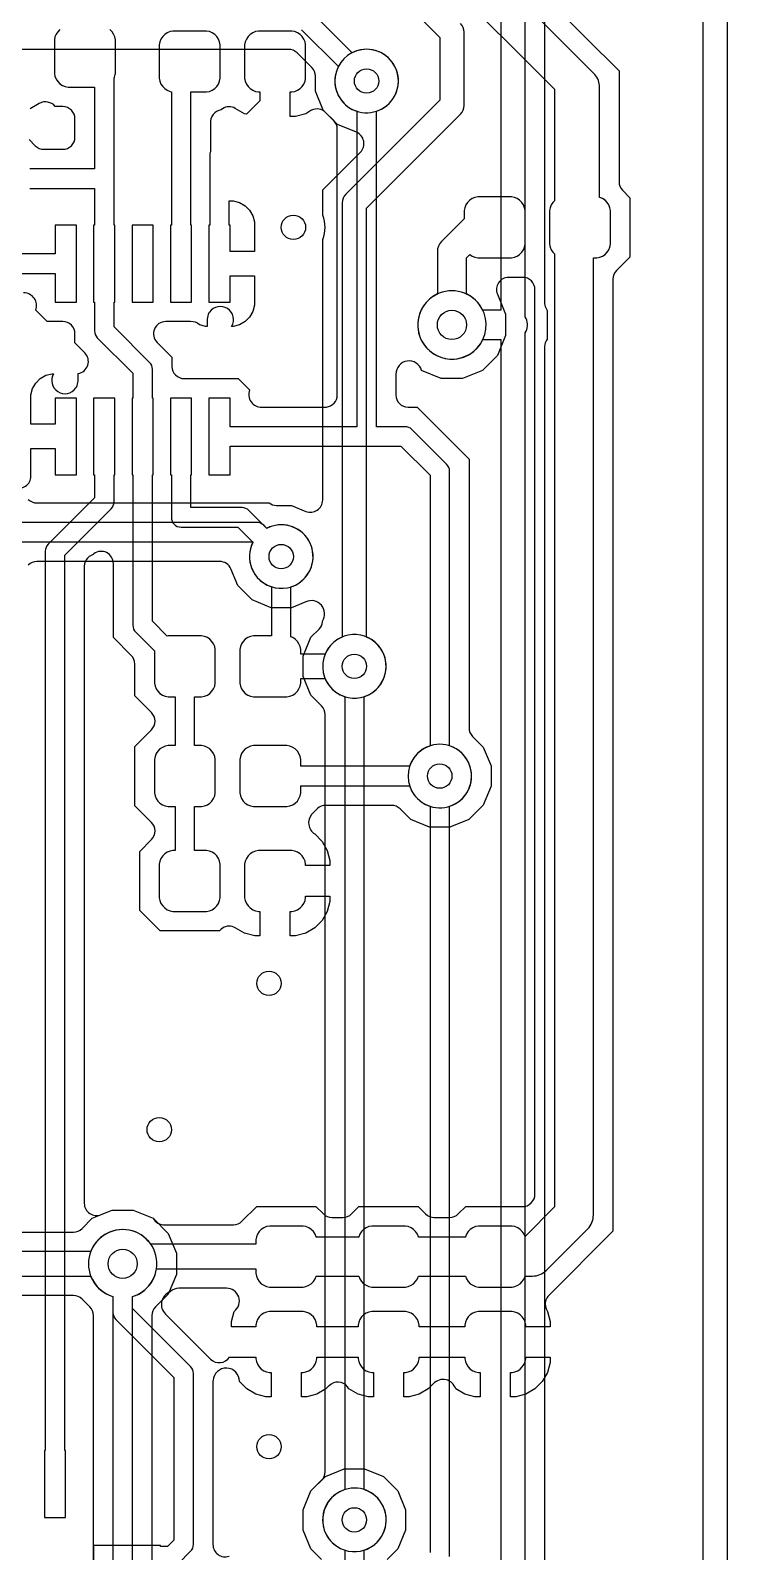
# Model space of a CAD drawing. Header units: millimetres. Extents: x -12.6 to 79.4, y -27 to 65.1.
# Drawn here: x 72.14 to 79.4, y 16.31 to 32.15 of the extents above; entities that cross this region are included whole.
import ezdxf

# ---------------------------------------------------------------- set-up
doc = ezdxf.new("R2010")
doc.units = ezdxf.units.MM

msp = doc.modelspace()

# ---------------------------------------------------------------- linework, layer by layer
at = {"layer": '16_copper'}
for points in [[(79.146, 3.439), (79.146, 34.696, 0.742194)], [(73.681, 16.184), (73.808, 16.311, 0.198912), (73.838, 16.383), (73.838, 18.161, 0.198912), (73.808, 18.233), (73.203, 18.838), (73.203, 18.963, 0.291846), (73.453, 19.253), (74.488, 19.253), (74.488, 19.205), (74.494, 19.174), (74.506, 19.146), (74.523, 19.12), (74.545, 19.097), (74.571, 19.08), (74.6, 19.068), (74.631, 19.062), (74.98, 19.062), (75.01, 19.068), (75.039, 19.08), (75.065, 19.097), (75.087, 19.12), (75.105, 19.146), (75.117, 19.174), (75.117, 19.176), (75.559, 19.176), (75.559, 19.174), (75.571, 19.146), (75.588, 19.12), (75.61, 19.097), (75.636, 19.08), (75.665, 19.068), (75.696, 19.062), (76.045, 19.062), (76.075, 19.068), (76.104, 19.08), (76.13, 19.097), (76.152, 19.12), (76.17, 19.146), (76.182, 19.174), (76.182, 19.176), (76.67, 19.176), (76.67, 19.174), (76.682, 19.146), (76.699, 19.12), (76.721, 19.097), (76.747, 19.08), (76.776, 19.068), (76.807, 19.062), (77.156, 19.062), (77.186, 19.068), (77.215, 19.08), (77.241, 19.097), (77.263, 19.12), (77.281, 19.146), (77.293, 19.174, -0.000336), (77.293, 19.176), (77.368, 19.176, 0.198912), (77.511, 19.236), (77.944, 19.668, 0.198912), (78.003, 19.812), (78.003, 29.782), (78.038, 29.782), (78.069, 29.788), (78.098, 29.8), (78.124, 29.817), (78.146, 29.839), (78.163, 29.865), (78.175, 29.894), (78.181, 29.925), (78.181, 30.273), (78.175, 30.304), (78.163, 30.333), (78.146, 30.359), (78.124, 30.381), (78.098, 30.398), (78.069, 30.41), (78.067, 30.411), (78.067, 31.559, 0.177257), (78.019, 31.691), (78.013, 31.696), (78.007, 31.703), (76.674, 33.037)], [(76.974, 33.024), (77.931, 32.067), (77.931, 32.067), (78.27, 31.728), (78.27, 30.575, 0.198912), (78.307, 30.485), (78.384, 30.408), (78.384, 29.79), (78.244, 29.65, 0.198912), (78.207, 29.56), (78.207, 19.644), (77.538, 18.975, 0.111434), (77.508, 18.927), (77.505, 18.917, 0.202975), (77.525, 18.809), (77.553, 18.704), (77.553, 18.649), (77.299, 18.649), (77.299, 18.665), (77.293, 18.696), (77.281, 18.724), (77.263, 18.75), (77.241, 18.773), (77.215, 18.79), (77.186, 18.802), (77.156, 18.808), (76.807, 18.808), (76.776, 18.802), (76.747, 18.79), (76.721, 18.773), (76.699, 18.75), (76.682, 18.724), (76.67, 18.696), (76.664, 18.665), (76.664, 18.649), (76.188, 18.649), (76.188, 18.665), (76.182, 18.696), (76.17, 18.724), (76.152, 18.75), (76.13, 18.773), (76.104, 18.79), (76.075, 18.802), (76.045, 18.808), (75.696, 18.808), (75.665, 18.802), (75.636, 18.79), (75.61, 18.773), (75.588, 18.75), (75.571, 18.724), (75.559, 18.696), (75.553, 18.665), (75.553, 18.649), (75.123, 18.649), (75.123, 18.665), (75.117, 18.696), (75.105, 18.724), (75.087, 18.75), (75.065, 18.773), (75.039, 18.79), (75.01, 18.802), (74.98, 18.808), (74.631, 18.808), (74.6, 18.802), (74.571, 18.79), (74.545, 18.773), (74.523, 18.75), (74.506, 18.724), (74.494, 18.696), (74.488, 18.665), (74.488, 18.649), (74.234, 18.649), (74.234, 18.704), (74.262, 18.809, 0.730219), (74.181, 19.049), (73.685, 19.049, 0.169344), (73.604, 19.019), (73.595, 19.011, 0.567594), (73.548, 18.781), (74.017, 18.311, 0.476783), (74.213, 18.332), (74.488, 18.332), (74.488, 18.316), (74.494, 18.285), (74.506, 18.257), (74.523, 18.231), (74.545, 18.208), (74.571, 18.191), (74.6, 18.179), (74.631, 18.173), (74.647, 18.173), (74.647, 17.919), (74.592, 17.919), (74.487, 17.947), (74.393, 18.001), (74.316, 18.078, 0.978306), (74.042, 18.089), (74.041, 18.081), (74.041, 16.379, 0.514611), (74.209, 16.259)], [(76.446, 32.69), (77.597, 31.539), (77.597, 30.374), (77.582, 30.359), (77.564, 30.333), (77.552, 30.304), (77.546, 30.273), (77.546, 29.925), (77.552, 29.894), (77.564, 29.865), (77.582, 29.839), (77.597, 29.824), (77.597, 19.896), (77.291, 19.59), (77.281, 19.613), (77.263, 19.639), (77.241, 19.662), (77.215, 19.679), (77.186, 19.691), (77.156, 19.697), (76.807, 19.697), (76.776, 19.691), (76.747, 19.679), (76.721, 19.662), (76.699, 19.639), (76.682, 19.613), (76.67, 19.585), (76.67, 19.583), (76.182, 19.583), (76.182, 19.585), (76.17, 19.613), (76.152, 19.639), (76.13, 19.662), (76.104, 19.679), (76.075, 19.691), (76.045, 19.697), (75.696, 19.697), (75.665, 19.691), (75.636, 19.679), (75.61, 19.662), (75.588, 19.639), (75.571, 19.613), (75.559, 19.585), (75.559, 19.583), (75.117, 19.583), (75.117, 19.585), (75.105, 19.613), (75.087, 19.639), (75.065, 19.662), (75.039, 19.679), (75.01, 19.691), (74.98, 19.697), (74.631, 19.697), (74.6, 19.691), (74.571, 19.679), (74.545, 19.662), (74.523, 19.639), (74.506, 19.613), (74.494, 19.585), (74.488, 19.554), (74.488, 19.507), (73.394, 19.507, 0.992055), (72.805, 19.106), (72.833, 19.069, 0.141231), (73, 18.963), (73, 18.796, 0.198912), (73.029, 18.724), (73.635, 18.119), (73.635, 16.425), (73.567, 16.358), (73.496, 16.358), (73.496, 16.371), (72.796, 16.371), (72.796, 16.151)], [(72.448, 32.159), (72.425, 32.137), (72.408, 32.111), (72.396, 32.082), (72.39, 32.051), (72.39, 31.703), (72.396, 31.672), (72.408, 31.643), (72.425, 31.617), (72.448, 31.595), (72.474, 31.578), (72.502, 31.566), (72.533, 31.559), (72.808, 31.559), (72.808, 30.709), (72.134, 30.709, 0.267816)], [(72.134, 30.505), (72.808, 30.505), (72.808, 30.121), (72.799, 30.121), (72.799, 29.321), (72.808, 29.321), (72.808, 29.021, 0.198912), (72.837, 28.949), (73.208, 28.579), (73.208, 28.321), (73.199, 28.321), (73.199, 27.521), (73.208, 27.521), (73.208, 25.954, 0.198912), (73.237, 25.882), (73.431, 25.688), (73.431, 25.353), (73.438, 25.322), (73.449, 25.293), (73.467, 25.267), (73.489, 25.245), (73.515, 25.228), (73.544, 25.216), (73.575, 25.21), (73.647, 25.21), (73.647, 24.702), (73.575, 24.702), (73.544, 24.695), (73.515, 24.683), (73.489, 24.666), (73.467, 24.644), (73.449, 24.618), (73.438, 24.589), (73.431, 24.558), (73.431, 24.21), (73.438, 24.179), (73.449, 24.15), (73.467, 24.124), (73.489, 24.102), (73.515, 24.085), (73.544, 24.073), (73.575, 24.067), (73.647, 24.067), (73.647, 23.609), (73.625, 23.609), (73.595, 23.603), (73.566, 23.591), (73.54, 23.574), (73.518, 23.552), (73.5, 23.526), (73.488, 23.497), (73.482, 23.466), (73.482, 23.117), (73.488, 23.087), (73.5, 23.058), (73.518, 23.032), (73.54, 23.01), (73.566, 22.992), (73.595, 22.98), (73.625, 22.974), (73.974, 22.974), (74.005, 22.98), (74.034, 22.992), (74.06, 23.01), (74.082, 23.032), (74.099, 23.058), (74.111, 23.087), (74.117, 23.117), (74.117, 23.466), (74.111, 23.497), (74.099, 23.526), (74.082, 23.552), (74.06, 23.574), (74.034, 23.591), (74.005, 23.603), (73.974, 23.609), (73.85, 23.609), (73.85, 24.067), (73.923, 24.067), (73.954, 24.073), (73.983, 24.085), (74.009, 24.102), (74.031, 24.124), (74.048, 24.15), (74.06, 24.179), (74.066, 24.21), (74.066, 24.558), (74.06, 24.589), (74.048, 24.618), (74.031, 24.644), (74.009, 24.666), (73.983, 24.683), (73.954, 24.695), (73.923, 24.702), (73.85, 24.702), (73.85, 25.21), (73.923, 25.21), (73.954, 25.216), (73.983, 25.228), (74.009, 25.245), (74.031, 25.267), (74.048, 25.293), (74.06, 25.322), (74.066, 25.353), (74.066, 25.701), (74.06, 25.732), (74.048, 25.761), (74.031, 25.787), (74.009, 25.809), (73.983, 25.826), (73.954, 25.838), (73.923, 25.845), (73.575, 25.845), (73.564, 25.842), (73.411, 25.996), (73.411, 27.521), (73.419, 27.521), (73.419, 28.321), (73.411, 28.321), (73.411, 28.621, 0.198912), (73.381, 28.693), (73.011, 29.063), (73.011, 29.321), (73.019, 29.321), (73.019, 30.121), (73.011, 30.121), (73.011, 31.652, 0.113845), (73.025, 31.703), (73.025, 32.051), (73.019, 32.082), (73.007, 32.111), (72.99, 32.137), (72.967, 32.159)], [(72.127, 31.013), (72.191, 30.949, 0.198912), (72.281, 30.912), (72.477, 30.912, 0.414214), (72.604, 31.039), (72.604, 31.229, 0.414214), (72.477, 31.356), (72.399, 31.356, 0.379162), (72.233, 31.389), (72.137, 31.334)], [(71.97, 27.391, 0.534518), (72.145, 27.509), (72.145, 27.794), (72.399, 27.794), (72.399, 27.521), (72.619, 27.521), (72.619, 28.321), (72.399, 28.321), (72.399, 28.048), (72.145, 28.048), (72.145, 28.355), (72.163, 28.419), (72.196, 28.477), (72.243, 28.524), (72.301, 28.558), (72.366, 28.575), (72.382, 28.575, 0.969015), (72.613, 28.426), (72.62, 28.436, 0.129686), (72.636, 28.498), (72.636, 28.577, 0.615339), (72.707, 28.792), (72.604, 28.895), (72.604, 28.991, 0.414214), (72.477, 29.118), (72.315, 29.118), (72.196, 29.237, 0.534), (72.069, 29.416)], [(75.172, 16.225), (75.062, 16.335), (74.981, 16.531), (74.981, 16.743), (75.062, 16.939), (75.212, 17.089), (75.408, 17.17), (75.62, 17.17), (75.816, 17.089), (75.966, 16.939), (76.048, 16.743), (76.048, 16.531), (75.966, 16.335), (75.856, 16.225, 0.198912)]]:
    msp.add_lwpolyline(points, format="xyb", dxfattribs=at)
for points in [[(75.222, 28.227, 0.384428), (75.336, 28.353), (75.336, 31.121, 0.198912), (75.299, 31.211), (75.215, 31.295, 0.323694), (75.069, 31.318), (75.062, 31.315), (75.007, 31.283), (74.902, 31.255), (74.847, 31.255), (74.847, 31.509), (74.863, 31.509), (74.894, 31.515), (74.923, 31.527), (74.949, 31.544), (74.971, 31.566), (74.988, 31.592), (75, 31.621), (75.006, 31.652), (75.006, 32.001), (75, 32.031), (74.988, 32.06), (74.971, 32.086), (74.949, 32.108), (74.923, 32.126), (74.894, 32.138), (74.863, 32.144), (74.514, 32.144), (74.484, 32.138), (74.455, 32.126), (74.429, 32.108), (74.407, 32.086), (74.389, 32.06), (74.377, 32.031), (74.371, 32.001), (74.371, 31.652), (74.377, 31.621), (74.389, 31.592), (74.407, 31.566), (74.429, 31.544), (74.455, 31.527), (74.484, 31.515), (74.514, 31.509), (74.53, 31.509), (74.53, 31.417), (74.39, 31.278), (74.371, 31.283), (74.274, 31.338, 0.284778), (74.141, 31.334), (74.127, 31.323, 0.385732), (74.014, 31.179), (74.014, 30.887, 0.08581), (74.008, 30.853), (74.008, 30.121), (73.999, 30.121), (73.999, 29.321), (74.219, 29.321), (74.219, 29.594), (74.473, 29.594), (74.473, 29.288), (74.456, 29.223), (74.422, 29.165), (74.375, 29.118), (74.317, 29.085), (74.253, 29.067), (74.236, 29.067, 0.969006), (74.006, 29.216), (73.999, 29.207, 0.129686), (73.982, 29.144), (73.982, 29.067), (73.966, 29.067), (73.901, 29.085, 0.196852), (73.809, 29.118), (73.55, 29.118, 0.668179), (73.46, 28.901), (73.614, 28.747), (73.614, 28.651, 0.414214), (73.741, 28.524), (74.303, 28.524), (74.422, 28.405, 0.534), (74.549, 28.226), (75.209, 28.226)], [(76.302, 27.517), (76.302, 24.699, 0.241034), (76.089, 24.486), (74.955, 24.486), (74.955, 24.558), (74.949, 24.589), (74.937, 24.618), (74.92, 24.644), (74.898, 24.666), (74.872, 24.683), (74.843, 24.695), (74.812, 24.702), (74.464, 24.702), (74.433, 24.695), (74.404, 24.683), (74.378, 24.666), (74.356, 24.644), (74.338, 24.618), (74.327, 24.589), (74.32, 24.558), (74.32, 24.21), (74.327, 24.179), (74.338, 24.15), (74.356, 24.124), (74.378, 24.102), (74.404, 24.085), (74.433, 24.073), (74.464, 24.067), (74.812, 24.067), (74.843, 24.073), (74.872, 24.085), (74.898, 24.102), (74.92, 24.124), (74.937, 24.15), (74.949, 24.179), (74.955, 24.21), (74.955, 24.282), (76.089, 24.282, 0.943616), (76.728, 24.449), (76.717, 24.49, 0.237098), (76.505, 24.699), (76.505, 27.559, 0.198912), (76.475, 27.631), (76.113, 27.993, 0.198912), (76.041, 28.023), (75.743, 28.023), (75.743, 31.308, 0.943616), (75.577, 31.948), (75.535, 31.936, 0.722243), (75.54, 31.308), (75.54, 28.023), (74.219, 28.023), (74.219, 28.321), (73.999, 28.321), (73.999, 27.521), (74.219, 27.521), (74.219, 27.82), (75.999, 27.82)], [(76.6, 28.733, 0.722594), (76.683, 29.405), (76.683, 29.782), (76.717, 29.816), (76.741, 29.8), (76.77, 29.788), (76.8, 29.782), (77.149, 29.782), (77.18, 29.788), (77.209, 29.8), (77.235, 29.817), (77.257, 29.839), (77.274, 29.865), (77.286, 29.894), (77.292, 29.925), (77.292, 30.273), (77.286, 30.304), (77.274, 30.333), (77.257, 30.359), (77.235, 30.381), (77.209, 30.398), (77.18, 30.41), (77.149, 30.417), (76.8, 30.417), (76.77, 30.41), (76.741, 30.398), (76.715, 30.381), (76.693, 30.359), (76.675, 30.333), (76.663, 30.304), (76.657, 30.273), (76.657, 30.188), (76.422, 29.953, 0.198912), (76.378, 29.845), (76.378, 29.405), (76.373, 29.403), (76.332, 29.379), (76.295, 29.351), (76.262, 29.318), (76.234, 29.281), (76.211, 29.241), (76.193, 29.198), (76.181, 29.153), (76.175, 29.106), (76.175, 29.06), (76.181, 29.013), (76.193, 28.968), (76.211, 28.925), (76.234, 28.885), (76.262, 28.848), (76.295, 28.815), (76.332, 28.787), (76.373, 28.763), (76.416, 28.746), (76.461, 28.733), (76.507, 28.727), (76.554, 28.727)], [(75, 23.497), (74.988, 23.526), (74.971, 23.552), (74.949, 23.574), (74.923, 23.591), (74.894, 23.603), (74.863, 23.609), (74.514, 23.609), (74.484, 23.603), (74.455, 23.591), (74.429, 23.574), (74.407, 23.552), (74.389, 23.526), (74.377, 23.497), (74.371, 23.466), (74.371, 23.117), (74.377, 23.087), (74.389, 23.058), (74.407, 23.032), (74.429, 23.01), (74.455, 22.992), (74.484, 22.98), (74.514, 22.974), (74.53, 22.974), (74.53, 22.72), (74.476, 22.72), (74.371, 22.748), (74.274, 22.804, 0.284787), (74.141, 22.8), (74.127, 22.788, 0.039956), (74.108, 22.771), (73.491, 22.771), (73.279, 22.983), (73.279, 23.6), (73.401, 23.723, 0.414214), (73.401, 23.902), (73.228, 24.075), (73.228, 24.693), (73.401, 24.866, 0.414214), (73.401, 25.045), (73.228, 25.218), (73.228, 25.551, 0.198912), (73.191, 25.641), (73.004, 25.828), (73.004, 26.598, 0.619845), (72.801, 26.699), (72.793, 26.692, 0.345964), (72.701, 26.548), (72.701, 19.933, 0.534518), (72.877, 19.816), (72.99, 19.863), (73.212, 19.863), (73.418, 19.778, 0.28651), (73.538, 19.71), (74.254, 19.71, 0.198912), (74.343, 19.747), (74.497, 19.9), (75.114, 19.9), (75.191, 19.823, 0.198912), (75.281, 19.786), (75.395, 19.786, 0.198912), (75.485, 19.823), (75.562, 19.9), (76.179, 19.9), (76.256, 19.823, 0.198912), (76.346, 19.786), (76.506, 19.786, 0.198912), (76.596, 19.823), (76.673, 19.9), (77.261, 19.9, 0.426936), (77.394, 20.033), (77.394, 29.451, 0.414214), (77.267, 29.578), (77.12, 29.578, 0.534518), (77.003, 29.403), (77.089, 29.194), (77.089, 28.972), (77.004, 28.766), (76.847, 28.609), (76.641, 28.524), (76.419, 28.524), (76.214, 28.609, 0.873356), (75.946, 28.57), (75.946, 28.353, 0.414214), (76.073, 28.226), (76.167, 28.226), (76.708, 27.685), (76.708, 24.886, 0.198912), (76.745, 24.796), (76.855, 24.686), (76.937, 24.49), (76.937, 24.278), (76.855, 24.082), (76.705, 23.932), (76.509, 23.851), (76.297, 23.851), (76.101, 23.932), (75.991, 24.042, 0.198912), (75.901, 24.079), (75.215, 24.079, 0.185639), (75.13, 24.046), (75.125, 24.042), (75.068, 23.985, 0.440471), (75.101, 23.781), (75.178, 23.704), (75.232, 23.61), (75.26, 23.505), (75.26, 23.451), (75.006, 23.451), (75.006, 23.466)], [(72.506, 17.361), (72.498, 17.361), (72.498, 26.685), (72.981, 27.168, 0.198912), (73.011, 27.24), (73.011, 27.521), (73.019, 27.521), (73.019, 28.321), (72.799, 28.321), (72.799, 27.521), (72.808, 27.521), (72.808, 27.282), (72.325, 26.799, 0.198912), (72.295, 26.727), (72.295, 17.361), (72.286, 17.361), (72.286, 16.661), (72.506, 16.661)], [(75.579, 25.202, 1), (75.45, 25.852), (75.408, 25.84, 0.215433), (75.209, 25.654), (74.955, 25.654), (74.955, 25.701), (74.949, 25.732), (74.937, 25.761), (74.92, 25.787), (74.898, 25.809), (74.872, 25.826), (74.854, 25.834), (74.854, 26.355, 0.943616), (74.688, 26.995), (74.646, 26.983, 0.036468), (74.602, 26.964), (74.416, 27.15, 0.198912), (74.344, 27.18), (73.811, 27.18), (73.811, 27.521), (73.819, 27.521), (73.819, 28.321), (73.599, 28.321), (73.599, 27.521), (73.608, 27.521), (73.608, 27.078, 0.414214), (73.709, 26.976), (74.302, 26.976), (74.458, 26.821, 0.462104), (74.651, 26.355), (74.651, 25.845), (74.464, 25.845), (74.433, 25.838), (74.404, 25.826), (74.378, 25.809), (74.356, 25.787), (74.338, 25.761), (74.327, 25.732), (74.32, 25.701), (74.32, 25.353), (74.327, 25.322), (74.338, 25.293), (74.356, 25.267), (74.378, 25.245), (74.404, 25.228), (74.433, 25.216), (74.464, 25.21), (74.812, 25.21), (74.843, 25.216), (74.872, 25.228), (74.898, 25.245), (74.92, 25.267), (74.937, 25.293), (74.949, 25.322), (74.955, 25.353), (74.955, 25.4), (75.209, 25.4), (75.217, 25.381), (75.239, 25.343), (75.265, 25.309), (75.296, 25.278), (75.33, 25.252), (75.368, 25.23), (75.408, 25.214), (75.45, 25.202), (75.493, 25.197), (75.536, 25.197)], [(74.964, 17.919), (74.964, 18.173), (74.98, 18.173), (75.01, 18.179), (75.039, 18.191), (75.065, 18.208), (75.087, 18.231), (75.105, 18.257), (75.117, 18.285), (75.123, 18.316), (75.123, 18.332), (75.553, 18.332), (75.553, 18.316), (75.559, 18.285), (75.571, 18.257), (75.588, 18.231), (75.61, 18.208), (75.636, 18.191), (75.665, 18.179), (75.696, 18.173), (75.712, 18.173), (75.712, 17.919), (75.657, 17.919), (75.552, 17.947), (75.458, 18.001, 0.440361), (75.272, 18.051), (75.25, 18.034, 0.081096), (75.218, 18.001), (75.123, 17.947), (75.018, 17.919)], [(76.029, 17.919), (76.029, 18.173), (76.045, 18.173), (76.075, 18.179), (76.104, 18.191), (76.13, 18.208), (76.152, 18.231), (76.17, 18.257), (76.182, 18.285), (76.188, 18.316), (76.188, 18.332), (76.664, 18.332), (76.664, 18.316), (76.67, 18.285), (76.682, 18.257), (76.699, 18.231), (76.721, 18.208), (76.747, 18.191), (76.776, 18.179), (76.807, 18.173), (76.823, 18.173), (76.823, 17.919), (76.768, 17.919), (76.663, 17.947), (76.569, 18.001, 0.581963), (76.336, 18.055), (76.283, 18.001), (76.188, 17.947), (76.083, 17.919)], [(78.207, 13.293), (78.207, 5.268, 0.943616), (78.373, 4.628), (78.415, 4.64, 0.722243), (78.41, 5.268), (78.41, 13.335, 0.198912), (78.38, 13.407), (76.654, 15.133, 0.198912), (76.582, 15.163), (75.616, 15.163), (75.616, 16.322, 0.943616), (75.45, 16.962), (75.408, 16.95, 0.722243), (75.413, 16.322), (75.413, 15.163), (73.496, 15.163), (73.496, 15.171), (72.796, 15.171), (72.796, 14.951), (73.496, 14.951), (73.496, 14.959), (76.54, 14.959)]]:
    msp.add_lwpolyline(points, format="xyb", close=True, dxfattribs=at)
for points in [[(73.819, 30.121), (73.811, 30.121), (73.811, 31.509), (73.974, 31.509), (74.005, 31.515), (74.034, 31.527), (74.06, 31.544), (74.082, 31.566), (74.099, 31.592), (74.111, 31.621), (74.117, 31.652), (74.117, 32.001), (74.111, 32.031), (74.099, 32.06), (74.082, 32.086), (74.06, 32.108), (74.034, 32.126), (74.005, 32.138), (73.974, 32.144), (73.625, 32.144), (73.595, 32.138), (73.566, 32.126), (73.54, 32.108), (73.518, 32.086), (73.5, 32.06), (73.488, 32.031), (73.482, 32.001), (73.482, 31.652), (73.488, 31.621), (73.5, 31.592), (73.518, 31.566), (73.54, 31.544), (73.566, 31.527), (73.595, 31.515), (73.608, 31.512), (73.608, 30.121), (73.599, 30.121), (73.599, 29.321), (73.819, 29.321)], [(74.211, 30.121), (74.211, 30.375), (74.253, 30.375), (74.317, 30.358), (74.375, 30.324), (74.422, 30.277), (74.456, 30.219), (74.473, 30.155), (74.473, 29.848), (74.219, 29.848), (74.219, 30.121)], [(73.419, 30.121), (73.199, 30.121), (73.199, 29.321), (73.419, 29.321)], [(74.847, 22.72), (74.847, 22.974), (74.863, 22.974), (74.894, 22.98), (74.923, 22.992), (74.949, 23.01), (74.971, 23.032), (74.988, 23.058), (75, 23.087), (75.006, 23.117), (75.006, 23.133), (75.26, 23.133), (75.26, 23.079), (75.232, 22.974), (75.178, 22.88), (75.101, 22.803), (75.007, 22.748), (74.902, 22.72)], [(77.14, 17.919), (77.14, 18.173), (77.156, 18.173), (77.186, 18.179), (77.215, 18.191), (77.241, 18.208), (77.263, 18.231), (77.281, 18.257), (77.293, 18.285), (77.299, 18.316), (77.299, 18.332), (77.553, 18.332), (77.553, 18.277), (77.525, 18.172), (77.47, 18.078), (77.394, 18.001), (77.299, 17.947), (77.194, 17.919)]]:
    msp.add_lwpolyline(points, close=True, dxfattribs=at)
msp.add_lwpolyline([(71.006, 29.62), (72.399, 29.62), (72.399, 29.321), (72.619, 29.321), (72.619, 30.121), (72.399, 30.121), (72.399, 29.823), (71.006, 29.823)], dxfattribs=at)
at = {"layer": '1_copper'}
for points in [[(77.038, 36.015), (77.038, 29.235), (76.852, 29.235, 0.944056), (76.193, 28.968), (76.211, 28.925, 0.627338), (76.852, 28.931), (77.038, 28.931), (77.038, 13.767)], [(77.292, 13.767), (77.292, 28.999, 0.265362), (77.302, 29.15), (77.292, 29.166), (77.292, 36.068, 0.198912)], [(79.146, 3.439), (79.146, 34.696, 0.742194)], [(77.495, 33.568), (77.495, 29.308, 0.021326), (77.496, 29.297), (77.498, 29.289, 0.104696), (77.521, 29.233), (77.521, 28.933, 0.160537), (77.495, 28.858), (77.495, 13.939, 0.198912)], [(75.716, 32.766), (76.403, 32.078), (76.403, 31.422), (75.424, 30.443, 0.198912), (75.387, 30.353), (75.387, 25.832, 0.696855), (75.413, 25.212), (75.413, 16.952), (75.408, 16.95), (75.368, 16.934), (75.33, 16.912), (75.296, 16.886), (75.265, 16.855), (75.239, 16.821), (75.217, 16.783), (75.201, 16.743), (75.19, 16.702), (75.184, 16.659), (75.184, 16.615), (75.19, 16.572), (75.201, 16.531), (75.217, 16.491), (75.239, 16.453), (75.265, 16.419), (75.296, 16.388), (75.33, 16.362), (75.368, 16.34), (75.408, 16.324), (75.45, 16.312), (75.493, 16.307), (75.536, 16.307), (75.579, 16.312, 0.773262), (75.616, 16.952), (75.616, 25.212, 0.696855), (75.641, 25.832), (75.641, 30.3), (76.62, 31.279, 0.198912), (76.657, 31.369), (76.657, 32.131, 0.198912), (76.62, 32.221)], [(74.964, 32.156), (75.347, 31.774, 0.94362), (75.916, 31.439), (75.938, 31.477, 0.722243), (75.491, 31.917), (75.078, 32.33, 0.198912)], [(72.117, 27.266, 0.198912), (72.206, 27.229), (74.627, 27.229, 0.160537), (74.702, 27.203), (74.858, 27.203), (75.008, 27.141, 0.534518), (75.184, 27.259), (75.184, 29.972, 0.200005), (75.184, 30.226), (75.184, 30.49), (75.577, 30.882, 0.534515), (75.535, 31.089), (75.339, 31.171), (75.189, 31.321), (75.108, 31.517), (75.108, 31.673, 0.198912), (75.071, 31.763), (74.917, 31.916, 0.198912), (74.827, 31.953), (71.393, 31.953, 0.534518)], [(72.019, 26.822), (74.456, 26.822, 0.00359), (74.455, 26.816), (74.439, 26.776), (74.428, 26.735), (74.422, 26.692), (74.422, 26.648), (74.428, 26.605), (74.439, 26.564), (74.455, 26.524), (74.477, 26.486), (74.503, 26.452), (74.534, 26.421), (74.568, 26.395), (74.606, 26.373), (74.646, 26.357), (74.688, 26.345), (74.731, 26.34), (74.774, 26.34), (74.817, 26.345, 1), (74.688, 26.995), (74.646, 26.983), (74.606, 26.967, -0.001609), (74.602, 26.964), (74.57, 26.996, 0.198912), (74.498, 27.026), (72.019, 27.026, 0.943616)], [(75.127, 16.27), (75.062, 16.335), (74.981, 16.531), (74.981, 16.743), (75.062, 16.939), (75.172, 17.049, 0.198912), (75.209, 17.139), (75.209, 25.025, 0.198912), (75.172, 25.115), (75.062, 25.225), (74.981, 25.421), (74.981, 25.633), (75.062, 25.829), (75.147, 25.914, 0.168017), (75.183, 25.989), (75.183, 25.997, 0.741347), (75.008, 26.199), (74.858, 26.137), (74.646, 26.137), (74.45, 26.218), (74.3, 26.368), (74.228, 26.541, 0.303347), (74.111, 26.619), (72.206, 26.619, 0.198912), (72.117, 26.582)], [(76.505, 16.256), (76.505, 24.069, 0.943616), (76.339, 24.709), (76.297, 24.697, 0.722243), (76.302, 24.069), (76.302, 16.298)], [(69.387, 19.634), (72.589, 19.634, 0.198912), (72.678, 19.671), (72.785, 19.778), (72.99, 19.863), (73.212, 19.863), (73.418, 19.778), (73.575, 19.621), (73.66, 19.415), (73.66, 19.193), (73.575, 18.987), (73.443, 18.856, 0.198912), (73.406, 18.766), (73.406, 11.805, 0.198917)], [(73.203, 11.618), (73.203, 18.963, 0.954409), (73.032, 19.654), (72.987, 19.641, 0.223221), (72.769, 19.431), (69.215, 19.431, 0.966785), (68.597, 19.198), (68.613, 19.158, 0.644026), (69.215, 19.177), (72.769, 19.177, 0.233115), (73, 18.963), (73, 11.618)], [(72.796, 11.805), (72.796, 18.766, 0.198917), (72.759, 18.856), (72.678, 18.937, 0.198908), (72.589, 18.974), (69.387, 18.974, 0.198912)]]:
    msp.add_lwpolyline(points, format="xyb", dxfattribs=at)
at = {"layer": 'drills_via_1_16'}
for centre, radius in [((75.641, 31.623), 0.127), ((74.879, 30.099), 0.127), ((76.53, 29.083), 0.152), ((74.752, 26.67), 0.127), ((75.514, 25.527), 0.127), ((76.403, 24.384), 0.127), ((74.625, 22.225), 0.127), ((73.482, 20.701), 0.127), ((73.101, 19.304), 0.152), ((74.625, 17.399), 0.127), ((75.514, 16.637), 0.127)]:
    msp.add_circle(centre, radius, dxfattribs=at)
at = {"layer": 'outline'}
msp.add_lwpolyline([(15.196, -27.026), (51.506, -27.026), (51.694, -27.017), (51.881, -26.993), (52.065, -26.952), (52.245, -26.895), (52.419, -26.823), (52.586, -26.736), (52.745, -26.635), (52.894, -26.52), (53.033, -26.393), (78.88, -0.521), (78.984, -0.407), (79.079, -0.284), (79.162, -0.153), (79.234, -0.015), (79.293, 0.128), (79.34, 0.276), (79.373, 0.427), (79.394, 0.581), (79.4, 0.736), (79.4, 37.207)], dxfattribs=at)

doc.saveas('drawing.dxf')
